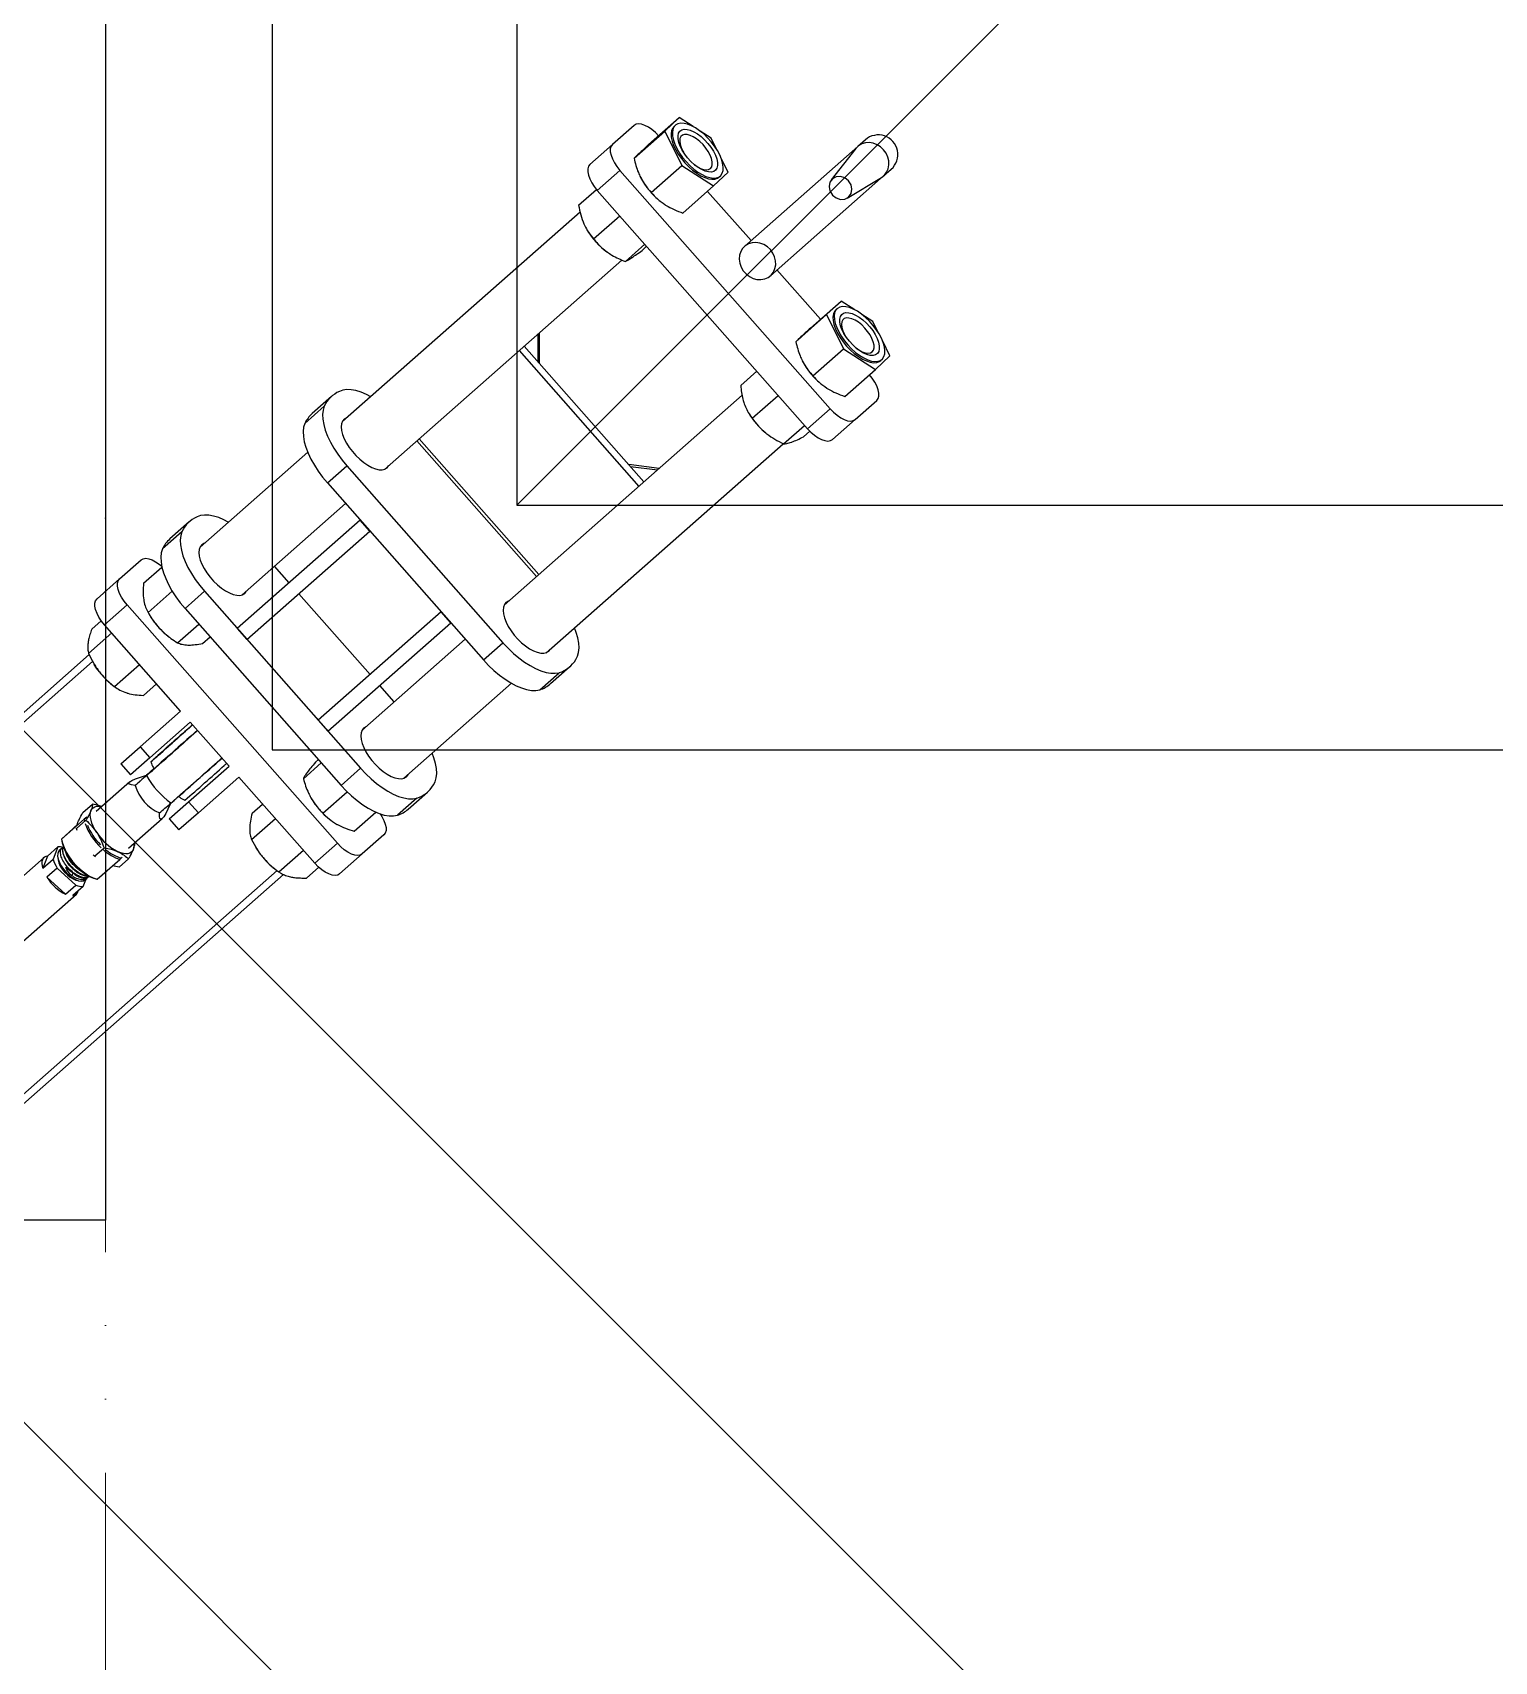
# Model space of a CAD drawing. Header units: millimetres. Extents: x 163705 to 1616509, y 81827 to 302547.
# Drawn here: x 227498 to 228096, y 152310 to 152976 of the extents above; entities that cross this region are included whole.
import ezdxf

# ---------------------------------------------------------------- set-up
doc = ezdxf.new("R2010")
doc.units = ezdxf.units.MM
doc.header["$LTSCALE"] = 10
doc.linetypes.add('ACAD_ISO02W100', pattern=[15, 12, -3])
doc.linetypes.add('ACAD_ISO05W100', pattern=[33, 24, -3, 0, -3, 0, -3])
for name, color, linetype, lineweight in [('1-双点线', 8, 'ACAD_ISO05W100', 0), ('1-建筑轮廓', 7, 'Continuous', 20), ('1-文本', 4, 'Continuous', 0), ('1-虚线', 8, 'ACAD_ISO02W100', 0)]:
    doc.layers.add(name, color=color, linetype=linetype, lineweight=lineweight)

# ---------------------------------------------------------------- blocks, each defined once
blk = doc.blocks.new('G$C5C029050')
at = {"layer": '1-双点线'}
blk.add_line((45818.59, 77039.42), (45818.59, 45039.42), dxfattribs=at)
blk = doc.blocks.new('G$C2612153E')
at = {"lineweight": 25}
for p, q in [((1763.93, 2681.33), (1630.02, 2833.17)), ((1766.71, 2682.72), (1633.21, 2834.09)), ((1683.73, 2701.21), (1594.35, 2802.56)), ((1579.35, 2789.33), (1668.73, 2687.98)), ((1676.79, 2603.26), (1543.21, 2754.72)), ((1678.42, 2605.94), (1544.52, 2757.77)), ((1675.64, 2700.04), (1668.71, 2692.4)), ((1679.39, 2695.79), (1675.64, 2700.04)), ((1679.31, 2701.77), (1683.06, 2697.52)), ((1684.33, 2699.76), (1679.31, 2701.77)), ((1688.08, 2695.51), (1684.33, 2699.76)), ((1668.71, 2692.4), (1672.46, 2688.15)), ((1679.39, 2695.79), (1672.46, 2688.15)), ((1688.08, 2695.51), (1683.06, 2697.52)), ((1687.55, 2693.86), (1686.57, 2694.98)), ((1691.27, 2694.1), (1691.26, 2694.11)), ((1691.26, 2694.11), (1695.65, 2689.28)), ((1699.44, 2684.84), (1691.27, 2694.1)), ((1671.88, 2685.19), (1668.13, 2689.44)), ((1671.88, 2685.19), (1675.32, 2683.81)), ((1676.31, 2689.8), (1677.32, 2689.3)), ((1694.82, 2687.65), (1695.53, 2687.94)), ((1695.53, 2687.94), (1698.95, 2684.06)), ((1695.53, 2687.94), (1695.78, 2687.92)), ((1695.65, 2689.28), (1696.23, 2688.63)), ((1696.23, 2688.63), (1697.12, 2687.63)), ((1696.96, 2687.67), (1698.21, 2687.33)), ((1699.44, 2684.84), (1698.63, 2684.69)), ((1700.01, 2684.19), (1699.44, 2684.84)), ((1702.14, 2685.29), (1705.56, 2681.42)), ((1674.57, 2684.39), (1675.11, 2683.78)), ((1674.83, 2679.58), (1674.81, 2679.51)), ((1674.81, 2679.51), (1674.82, 2679.49)), ((1674.82, 2679.49), (1682.98, 2670.23)), ((1675.85, 2682.94), (1675.99, 2682.78)), ((1683.99, 2680.13), (1684.34, 2680.56)), ((1684.34, 2680.56), (1684.85, 2681.07)), ((1684.34, 2680.56), (1687.75, 2676.68)), ((1699.49, 2684.13), (1700.01, 2684.19)), ((1700.01, 2684.19), (1700.4, 2683.76)), ((1714.67, 2666.14), (1702.49, 2679.94)), ((1762.9, 2680.79), (1762.73, 2680.69)), ((1767.23, 2682.98), (1775.56, 2673.54)), ((1777.18, 2681.69), (1780.58, 2677.83)), ((1789.5, 2679.55), (1797.67, 2670.29)), ((1679.75, 2670.53), (1680.36, 2673.21)), ((1743.63, 2645.39), (1778.88, 2676.47)), ((1753.64, 2672.43), (1762.68, 2662.18)), ((1754.22, 2673.19), (1753.68, 2672.48)), ((1778.88, 2676.47), (1787.05, 2667.21)), ((1679.75, 2670.53), (1683.17, 2666.66)), ((1682.98, 2670.23), (1683.56, 2669.59)), ((1683.81, 2669.32), (1683.56, 2669.59)), ((1687.49, 2666.72), (1699.67, 2652.91)), ((1689.55, 2581.23), (1787.05, 2667.21)), ((1722.06, 2669.85), (1717.56, 2665.88)), ((1724.55, 2657.95), (1717.56, 2665.88)), ((1722.06, 2669.85), (1729.05, 2661.92)), ((1797.67, 2670.29), (1805.46, 2661.45)), ((1713.2, 2663.95), (1717.29, 2659.44)), ((1717.3, 2659.45), (1717.22, 2659.38)), ((1729.05, 2661.92), (1724.55, 2657.95)), ((1724.55, 2657.95), (1739.13, 2641.42)), ((1729.05, 2661.92), (1743.63, 2645.39)), ((1750, 2660.59), (1754.76, 2655.2)), ((1783.42, 2658.4), (1782.74, 2658)), ((1783.88, 2658.67), (1792.61, 2648.76)), ((1795.92, 2660.51), (1802.53, 2653.02)), ((1816.92, 2644.86), (1809.92, 2652.8)), ((1699.56, 2650.01), (1695.06, 2646.04)), ((1702.05, 2638.11), (1695.06, 2646.04)), ((1699.56, 2650.01), (1706.55, 2642.08)), ((1771.56, 2646.61), (1779.21, 2637.93)), ((1774.23, 2650.5), (1774.09, 2650.32)), ((1821, 2641.82), (1814, 2649.76)), ((1706.55, 2642.08), (1702.05, 2638.11)), ((1702.05, 2638.11), (1716.63, 2621.58)), ((1706.55, 2642.08), (1721.13, 2625.54)), ((1785.59, 2643.55), (1713.21, 2579.72)), ((1721.13, 2625.54), (1739.13, 2641.42)), ((1735.45, 2638.94), (1735.84, 2638.51)), ((1737.89, 2640.32), (1738.02, 2640.54)), ((1792.59, 2635.61), (1785.59, 2643.55)), ((1792.59, 2635.61), (1720.21, 2571.78)), ((1771.28, 2636.39), (1773.99, 2633.32)), ((1849.48, 2593.4), (1810.64, 2637.44)), ((1681.38, 2590.49), (1716.63, 2621.58)), ((1777.4, 2622.22), (1772.9, 2618.25)), ((1772.9, 2618.25), (1817.23, 2567.98)), ((1821.73, 2571.95), (1777.4, 2622.22)), ((1791.14, 2620.24), (1828.48, 2577.9)), ((1688.04, 2614.72), (1687.73, 2614.54)), ((1691.08, 2616.35), (1699.66, 2606.61)), ((1701.82, 2616.14), (1705.61, 2611.85)), ((1677.84, 2605.2), (1686.69, 2595.17)), ((1679.22, 2607.04), (1678.85, 2606.56)), ((1796.11, 2601.01), (1802.86, 2606.96)), ((1675.35, 2593.85), (1679.74, 2588.87)), ((1707.74, 2591.86), (1707.74, 2591.85)), ((1715.94, 2595.18), (1722.41, 2587.84)), ((1758.61, 2567.93), (1791.61, 2597.04)), ((1861.26, 2594.6), (1868.26, 2586.66)), ((1872.33, 2583.62), (1865.33, 2591.55)), ((1681.38, 2590.49), (1689.55, 2581.23)), ((1701.88, 2587.21), (1710.63, 2577.28)), ((1722.66, 2590.28), (1723.76, 2589.03)), ((1739.9, 2589.15), (1735.4, 2585.18)), ((1735.4, 2585.18), (1779.73, 2534.91)), ((1784.23, 2538.88), (1739.9, 2589.15)), ((1836.92, 2585.34), (1764.54, 2521.52)), ((1836.92, 2585.34), (1843.92, 2577.41)), ((1677, 2580.34), (1685.17, 2571.08)), ((1699.23, 2584.35), (1699.12, 2584.21)), ((1720.21, 2571.78), (1713.21, 2579.72)), ((1947.7, 2482.03), (1861.98, 2579.23)), ((1694.53, 2574.34), (1702.28, 2565.55)), ((1772.98, 2528.96), (1735.64, 2571.29)), ((1843.92, 2577.41), (1771.54, 2513.58)), ((1817.23, 2567.98), (1821.73, 2571.95)), ((1692.96, 2562.24), (1685.17, 2571.08)), ((1747.36, 2558.01), (1754.11, 2563.97)), ((1842.48, 2562.03), (1928.08, 2464.96)), ((1707.99, 2548.8), (1700.99, 2556.73)), ((1703.5, 2552.31), (1710.5, 2544.37)), ((1716.14, 2554.1), (1754.98, 2510.06)), ((1798.69, 2499.81), (1854.19, 2548.75)), ((1799.47, 2498.92), (1854.97, 2547.87)), ((1779.73, 2534.91), (1784.23, 2538.88)), ((1764.54, 2521.52), (1771.54, 2513.58)), ((1872.78, 2415.8), (1786.98, 2513.09)), ((1891.02, 2506.99), (1835.52, 2458.04)), ((1892.89, 2504.87), (1837.39, 2455.92)), ((1752.32, 2498.53), (1759.32, 2490.59)), ((1885.87, 2498.68), (1898.35, 2498.68)), ((1897.78, 2499.32), (1886.61, 2499.32)), ((1754.83, 2494.1), (1761.83, 2486.17)), ((1767.48, 2495.89), (1852.97, 2398.95)), ((1940.52, 2479.28), (1940.41, 2479.21)), ((1950.51, 2482.65), (1956.96, 2475.34)), ((1975.35, 2468.82), (1967.18, 2478.08)), ((1956.57, 2475), (1859.07, 2389.01)), ((1931.91, 2471.71), (1931.9, 2471.7)), ((1936.7, 2476.5), (1946.13, 2465.8)), ((1964.73, 2465.74), (1956.57, 2475)), ((1964.73, 2465.74), (1867.23, 2379.75)), ((1983.15, 2459.98), (1975.35, 2468.82)), ((1843.68, 2461.47), (1842.28, 2450.38)), ((1842.85, 2449.73), (1844.41, 2462.11)), ((1927.46, 2463.51), (1934.5, 2455.54)), ((1969.67, 2459.95), (1980.73, 2447.41)), ((1932.04, 2456.68), (1933.68, 2454.82)), ((1955.69, 2452.93), (1966.75, 2440.39)), ((1960.46, 2456.55), (1960.42, 2456.52)), ((1975.26, 2454), (1986.32, 2441.46)), ((1951.92, 2449.02), (1951.87, 2448.96)), ((1980.73, 2447.41), (1966.75, 2440.39)), ((1986.32, 2441.46), (1980.73, 2447.41)), ((1947.3, 2439.96), (1958.37, 2427.42)), ((1966.75, 2440.39), (1958.37, 2427.42)), ((1982.69, 2435.84), (1986.32, 2441.46)), ((1983.19, 2443.07), (1982.73, 2443.6)), ((1977.93, 2428.48), (1980.82, 2432.95)), ((1936.01, 2412.13), (1956.17, 2429.91)), ((1958.37, 2427.42), (1963.95, 2421.46)), ((1961.95, 2425.28), (1962.42, 2424.75)), ((1973.21, 2426.11), (1977.93, 2428.48)), ((1963.95, 2421.46), (1969.85, 2424.42)), ((1863.37, 2411.66), (1872.72, 2401.06)), ((1865.68, 2413.23), (1865.41, 2413.07)), ((1876.74, 2416.36), (1882.58, 2409.75)), ((1974.5, 2368.49), (1933.67, 2414.79)), ((1852.9, 2398.83), (1860.47, 2390.25)), ((1903.85, 2383.76), (1924.01, 2401.55)), ((1921.67, 2404.21), (1962.5, 2357.91)), ((1894.68, 2393.81), (1905.74, 2381.27)), ((1855.8, 2390.68), (1858.09, 2388.09)), ((1867.23, 2379.75), (1859.07, 2389.01)), ((1880.7, 2386.8), (1891.76, 2374.26)), ((1885.46, 2390.4), (1885.42, 2390.38)), ((1900.25, 2387.85), (1911.31, 2375.3)), ((1862.85, 2369.6), (1854.68, 2378.86)), ((1876.92, 2382.88), (1876.87, 2382.82)), ((1905.74, 2381.27), (1891.76, 2374.26)), ((1911.31, 2375.3), (1905.74, 2381.27)), ((1973.67, 2369.27), (1960.82, 2379.37)), ((1872.31, 2373.82), (1883.37, 2361.28)), ((1891.76, 2374.26), (1883.37, 2361.28)), ((1907.68, 2369.69), (1911.31, 2375.3)), ((1908.19, 2376.92), (1907.73, 2377.45)), ((1953.42, 2372.84), (1961.83, 2358.83)), ((1862.85, 2369.6), (1870.65, 2360.76)), ((1902.92, 2362.33), (1905.81, 2366.79)), ((1977.23, 2365.39), (1974.5, 2368.49)), ((1883.37, 2361.28), (1888.95, 2355.32)), ((1886.95, 2359.13), (1887.42, 2358.6)), ((1888.95, 2355.32), (1894.85, 2358.28)), ((1898.2, 2359.96), (1902.92, 2362.33)), ((1962.5, 2357.91), (1965.23, 2354.81))]:
    blk.add_line(p, q, dxfattribs=at)
blk.add_line((1827.78, 2507.92), (3627.78, 707.92))
for points in [[(1684.33, 2699.76), (1684.17, 2700.46), (1683.86, 2701.05), (1683.4, 2701.52), (1682.81, 2701.85), (1682.08, 2702.05), (1681.25, 2702.1), (1680.32, 2702), (1679.31, 2701.77)], [(1686.57, 2694.98), (1686.21, 2695.29), (1685.38, 2695.62), (1684.33, 2695.67), (1683.1, 2695.44), (1681.76, 2694.95), (1680.36, 2694.21), (1678.97, 2693.25), (1677.65, 2692.13), (1676.47, 2690.9), (1675.48, 2689.6), (1674.73, 2688.32), (1674.25, 2687.09), (1674.07, 2685.99), (1674.19, 2685.06), (1674.57, 2684.39)], [(1683.74, 2695.59), (1683.73, 2695.59), (1682.68, 2695.5), (1681.5, 2695.15), (1680.24, 2694.56), (1678.97, 2693.75), (1677.75, 2692.78), (1676.64, 2691.68), (1675.7, 2690.52), (1674.98, 2689.35), (1674.5, 2688.23), (1674.31, 2687.27)], [(1691.26, 2694.11), (1689.73, 2693.85), (1688.07, 2693.32), (1686.32, 2692.54), (1684.55, 2691.52), (1682.8, 2690.31), (1681.11, 2688.93), (1679.54, 2687.42), (1678.13, 2685.83), (1676.93, 2684.2), (1675.95, 2682.57), (1675.24, 2680.99), (1674.81, 2679.51)], [(1691.27, 2694.1), (1689.57, 2693.71), (1687.76, 2693.04), (1685.88, 2692.1), (1683.98, 2690.92), (1682.13, 2689.53), (1680.39, 2687.98), (1678.8, 2686.32), (1677.4, 2684.58), (1676.26, 2682.83), (1675.38, 2681.12), (1674.82, 2679.49)], [(1693.98, 2679.66), (1695.25, 2680.45), (1696.52, 2681.1), (1697.76, 2681.63), (1698.96, 2682.01), (1700.09, 2682.25), (1701.13, 2682.33), (1702.06, 2682.26), (1702.88, 2682.03)], [(1702.88, 2682.03), (1703.56, 2681.66), (1704.09, 2681.14), (1704.47, 2680.5), (1704.68, 2679.72), (1704.73, 2678.84), (1704.62, 2677.87), (1704.56, 2677.6)], [(1759.66, 2678.59), (1761.22, 2679.73), (1762.73, 2680.69)], [(1778.88, 2676.47), (1780.41, 2677.7), (1781.99, 2678.74), (1783.58, 2679.55), (1785.1, 2680.12), (1786.5, 2680.4), (1787.74, 2680.4), (1788.75, 2680.12), (1789.5, 2679.55)], [(1687.1, 2664.63), (1686.42, 2665), (1685.89, 2665.52), (1685.51, 2666.16), (1685.3, 2666.94), (1685.25, 2667.82), (1685.36, 2668.79), (1685.65, 2669.85), (1686.09, 2670.96)], [(1787.05, 2667.21), (1788.57, 2668.44), (1790.16, 2669.48), (1791.74, 2670.29), (1793.27, 2670.86), (1794.67, 2671.14), (1795.9, 2671.14), (1796.92, 2670.86), (1797.67, 2670.29)], [(1735.81, 2638.49), (1734.74, 2639.67), (1733.39, 2641.18), (1731.93, 2642.82), (1730.39, 2644.55), (1728.8, 2646.34), (1727.2, 2648.14), (1725.62, 2649.92), (1724.1, 2651.64), (1722.67, 2653.26), (1721.36, 2654.75), (1720.19, 2656.08), (1719.2, 2657.22), (1718.4, 2658.14), (1717.8, 2658.83), (1717.43, 2659.27), (1717.3, 2659.44), (1717.39, 2659.36), (1717.72, 2659.01), (1718.27, 2658.41), (1719.03, 2657.57), (1719.99, 2656.51), (1720.04, 2656.46)], [(1805.46, 2661.45), (1805.93, 2660.64), (1806.09, 2659.6), (1805.93, 2658.38), (1805.47, 2657.02), (1804.72, 2655.58), (1803.71, 2654.1), (1802.87, 2653.09)], [(1737.08, 2641.47), (1736.33, 2642.31), (1735.39, 2643.36), (1734.28, 2644.59), (1733.06, 2645.96), (1731.74, 2647.44), (1730.39, 2648.96), (1729.03, 2650.49), (1727.72, 2651.97), (1726.5, 2653.36), (1725.4, 2654.6), (1724.47, 2655.67), (1723.72, 2656.53), (1723.19, 2657.14), (1722.9, 2657.49), (1722.84, 2657.57), (1723.03, 2657.38), (1723.45, 2656.92), (1724.1, 2656.2), (1724.95, 2655.26), (1725.98, 2654.11), (1727.15, 2652.8), (1728.43, 2651.37), (1729.77, 2649.87), (1731.13, 2648.34), (1732.47, 2646.83), (1733.74, 2645.39), (1734.9, 2644.07), (1735.92, 2642.9), (1736.77, 2641.94), (1737.41, 2641.2), (1737.82, 2640.72), (1738, 2640.5), (1737.93, 2640.55), (1737.62, 2640.88), (1737.08, 2641.47)], [(1725.46, 2654.65), (1725.01, 2655.15), (1724.79, 2655.38), (1724.82, 2655.32), (1725.1, 2655), (1725.61, 2654.41), (1726.32, 2653.59), (1727.22, 2652.57), (1728.26, 2651.4), (1729.39, 2650.12), (1730.56, 2648.79), (1731.73, 2647.48), (1732.85, 2646.23), (1733.85, 2645.1), (1734.71, 2644.15), (1735.38, 2643.41), (1735.83, 2642.92), (1736.04, 2642.69), (1736.01, 2642.74), (1735.74, 2643.07), (1735.23, 2643.65), (1734.51, 2644.47), (1733.62, 2645.49), (1732.58, 2646.67), (1731.45, 2647.95), (1730.27, 2649.27), (1729.1, 2650.59), (1727.99, 2651.84), (1726.98, 2652.96), (1726.13, 2653.92), (1725.46, 2654.65)], [(1809.92, 2652.8), (1808.36, 2653.27), (1806.58, 2653.46), (1804.59, 2653.37), (1802.44, 2653), (1800.16, 2652.35), (1797.77, 2651.44), (1795.32, 2650.29), (1792.83, 2648.9), (1790.36, 2647.29), (1787.93, 2645.5), (1785.59, 2643.55)], [(1816.92, 2644.86), (1815.36, 2645.33), (1813.58, 2645.52), (1811.59, 2645.43), (1809.44, 2645.06), (1807.16, 2644.42), (1804.77, 2643.51), (1802.32, 2642.35), (1799.83, 2640.96), (1797.36, 2639.36), (1794.93, 2637.57), (1792.59, 2635.61)], [(1820.86, 2625.86), (1821.79, 2627.63), (1822.72, 2629.8), (1823.37, 2631.88), (1823.73, 2633.83), (1823.79, 2635.62), (1823.56, 2637.23), (1823.03, 2638.64)], [(1812.24, 2635.63), (1812.18, 2635.81), (1811.63, 2636.7), (1810.82, 2637.35), (1809.75, 2637.74), (1808.47, 2637.87), (1807, 2637.73), (1805.38, 2637.31), (1803.67, 2636.65), (1801.9, 2635.74), (1800.13, 2634.62), (1798.4, 2633.32), (1796.76, 2631.88), (1795.25, 2630.32), (1793.92, 2628.7), (1792.8, 2627.06), (1791.92, 2625.44), (1791.31, 2623.89), (1790.99, 2622.45), (1790.95, 2621.16), (1791.21, 2620.06), (1791.76, 2619.17)], [(1791.76, 2619.17), (1792.57, 2618.52), (1792.74, 2618.43)], [(1861.26, 2594.6), (1859.69, 2595.06), (1857.91, 2595.25), (1855.93, 2595.16), (1853.78, 2594.79), (1851.49, 2594.15), (1849.1, 2593.24), (1846.65, 2592.08), (1844.17, 2590.69), (1841.69, 2589.09), (1839.27, 2587.3), (1836.92, 2585.34)], [(1677, 2580.34), (1676.54, 2581.15), (1676.38, 2582.19), (1676.53, 2583.42), (1676.99, 2584.78), (1677.74, 2586.22), (1678.75, 2587.69), (1679.98, 2589.13), (1681.38, 2590.49)], [(1868.26, 2586.66), (1866.69, 2587.12), (1864.91, 2587.31), (1862.93, 2587.22), (1860.78, 2586.85), (1858.49, 2586.21), (1856.1, 2585.3), (1853.65, 2584.14), (1851.17, 2582.75), (1848.69, 2581.15), (1846.27, 2579.36), (1843.92, 2577.41)], [(1685.17, 2571.08), (1684.7, 2571.89), (1684.55, 2572.93), (1684.7, 2574.16), (1685.16, 2575.51), (1685.91, 2576.96), (1686.92, 2578.43), (1688.15, 2579.87), (1689.55, 2581.23)], [(1713.21, 2579.72), (1710.98, 2577.64), (1708.9, 2575.45), (1707, 2573.2), (1705.31, 2570.91), (1703.86, 2568.62), (1702.66, 2566.37), (1701.73, 2564.18), (1701.1, 2562.09), (1700.76, 2560.14), (1700.72, 2558.34), (1700.99, 2556.73)], [(1863.58, 2577.42), (1863.51, 2577.6), (1862.96, 2578.49), (1862.15, 2579.14), (1861.08, 2579.54), (1859.8, 2579.66), (1858.33, 2579.52), (1856.72, 2579.11), (1855, 2578.44), (1853.24, 2577.54), (1851.46, 2576.42), (1849.73, 2575.12), (1848.09, 2573.67), (1846.58, 2572.12), (1845.25, 2570.5), (1844.13, 2568.85), (1843.26, 2567.24), (1842.65, 2565.69), (1842.32, 2564.25), (1842.29, 2562.96), (1842.54, 2561.85), (1843.09, 2560.96)], [(1872.19, 2567.65), (1873.12, 2569.43), (1874.05, 2571.6), (1874.7, 2573.67), (1875.06, 2575.62), (1875.13, 2577.42), (1874.89, 2579.03), (1874.36, 2580.43)], [(1720.21, 2571.78), (1717.98, 2569.7), (1715.9, 2567.51), (1714, 2565.26), (1712.31, 2562.97), (1710.86, 2560.68), (1709.66, 2558.43), (1708.73, 2556.24), (1708.1, 2554.15), (1707.76, 2552.2), (1707.72, 2550.4), (1707.99, 2548.8)], [(1736.63, 2570.55), (1735.82, 2571.2), (1734.75, 2571.6), (1733.47, 2571.73), (1732, 2571.58), (1730.38, 2571.17), (1728.67, 2570.5), (1726.9, 2569.6), (1725.13, 2568.48), (1723.4, 2567.18), (1721.76, 2565.73), (1720.25, 2564.18), (1718.92, 2562.56), (1717.8, 2560.92), (1716.92, 2559.3), (1716.31, 2557.75), (1715.99, 2556.31), (1715.95, 2555.02), (1716.21, 2553.91), (1716.76, 2553.02), (1717.57, 2552.37), (1717.74, 2552.28)], [(1737.24, 2569.48), (1737.18, 2569.66), (1736.63, 2570.55)], [(1701.59, 2563.76), (1700.47, 2563.06), (1698.89, 2562.24), (1697.36, 2561.68), (1695.96, 2561.39), (1694.73, 2561.39), (1693.72, 2561.68), (1692.96, 2562.24)], [(1843.09, 2560.96), (1843.9, 2560.31), (1844.08, 2560.22)], [(1713.4, 2541.96), (1714.73, 2541.26), (1716.3, 2540.82), (1718.09, 2540.66), (1720.07, 2540.77), (1722.21, 2541.16), (1724.48, 2541.81), (1726.36, 2542.52)], [(1764.54, 2521.52), (1762.31, 2519.43), (1760.23, 2517.25), (1758.33, 2514.99), (1756.64, 2512.7), (1755.19, 2510.41), (1753.99, 2508.16), (1753.07, 2505.97), (1752.43, 2503.88), (1752.09, 2501.93), (1752.06, 2500.13), (1752.32, 2498.53)], [(1771.54, 2513.58), (1769.31, 2511.49), (1767.23, 2509.31), (1765.33, 2507.05), (1763.64, 2504.77), (1762.19, 2502.48), (1760.99, 2500.22), (1760.07, 2498.03), (1759.43, 2495.95), (1759.09, 2493.99), (1759.06, 2492.2), (1759.32, 2490.59)], [(1787.96, 2512.35), (1787.15, 2513), (1786.08, 2513.39), (1784.8, 2513.52), (1783.33, 2513.38), (1781.72, 2512.96), (1780, 2512.3), (1778.24, 2511.39), (1776.46, 2510.27), (1774.73, 2508.97), (1773.09, 2507.53), (1771.58, 2505.97), (1770.25, 2504.35), (1769.13, 2502.71), (1768.26, 2501.09), (1767.65, 2499.54), (1767.32, 2498.1), (1767.29, 2496.81), (1767.54, 2495.71), (1768.09, 2494.82), (1768.9, 2494.17), (1769.08, 2494.08)], [(1788.58, 2511.27), (1788.51, 2511.46), (1787.96, 2512.35)], [(1764.74, 2483.76), (1766.07, 2483.05), (1767.64, 2482.62), (1769.42, 2482.45), (1771.4, 2482.57), (1773.54, 2482.95), (1775.81, 2483.61), (1777.69, 2484.31)], [(1967.18, 2478.08), (1966.43, 2478.64), (1965.42, 2478.93), (1964.19, 2478.93), (1962.78, 2478.64), (1961.26, 2478.08), (1959.67, 2477.26), (1958.09, 2476.22), (1956.57, 2475)], [(1975.35, 2468.82), (1974.6, 2469.38), (1973.59, 2469.67), (1972.35, 2469.67), (1970.95, 2469.38), (1969.43, 2468.82), (1967.84, 2468), (1966.26, 2466.96), (1964.73, 2465.74)], [(1978.76, 2449.83), (1980.17, 2451.19), (1981.4, 2452.63), (1982.41, 2454.1), (1983.15, 2455.54), (1983.61, 2456.9), (1983.77, 2458.12), (1983.61, 2459.16), (1983.15, 2459.98)], [(1982.73, 2443.6), (1982.05, 2444.17), (1981.01, 2444.63), (1979.75, 2444.82), (1978.3, 2444.74), (1976.69, 2444.39), (1974.97, 2443.79), (1973.18, 2442.94), (1971.37, 2441.88), (1969.59, 2440.62), (1967.87, 2439.2), (1966.27, 2437.66), (1964.83, 2436.03), (1963.59, 2434.36), (1962.57, 2432.7), (1961.8, 2431.08), (1961.31, 2429.55), (1961.1, 2428.14), (1961.18, 2426.9), (1961.55, 2425.85), (1961.95, 2425.28)], [(1983.98, 2439.52), (1984.04, 2440.85), (1983.82, 2442), (1983.3, 2442.94), (1982.52, 2443.65), (1981.48, 2444.1), (1980.22, 2444.29), (1978.76, 2444.21), (1977.16, 2443.86), (1975.44, 2443.26), (1973.65, 2442.42), (1971.84, 2441.35), (1970.05, 2440.09), (1968.34, 2438.67), (1966.74, 2437.13), (1965.3, 2435.5), (1964.05, 2433.84), (1963.03, 2432.17), (1962.27, 2430.55), (1961.77, 2429.02), (1961.56, 2427.61), (1961.65, 2426.37), (1962.02, 2425.32), (1962.67, 2424.49), (1963.59, 2423.91), (1964.74, 2423.59), (1966.1, 2423.53), (1967.64, 2423.74), (1969.31, 2424.22), (1971.07, 2424.95), (1972.87, 2425.91), (1974.68, 2427.07), (1976.43, 2428.42), (1978.09, 2429.9), (1979.62, 2431.49), (1980.96, 2433.14), (1982.1, 2434.82), (1983, 2436.46), (1983.63, 2438.05), (1983.98, 2439.52)], [(1981.52, 2438.28), (1981.19, 2436.96), (1980.57, 2435.53), (1979.69, 2434.04), (1978.57, 2432.55), (1977.25, 2431.11), (1975.79, 2429.76), (1974.22, 2428.55), (1972.61, 2427.52), (1971, 2426.72), (1969.45, 2426.15), (1968.02, 2425.86), (1966.75, 2425.83), (1965.69, 2426.08), (1964.87, 2426.6), (1964.32, 2427.36), (1964.06, 2428.35), (1964.09, 2429.53), (1964.43, 2430.86), (1965.05, 2432.29), (1965.93, 2433.77), (1967.05, 2435.26), (1968.36, 2436.71), (1969.82, 2438.06), (1971.39, 2439.27), (1973.01, 2440.29), (1974.61, 2441.1), (1976.16, 2441.66), (1977.59, 2441.96), (1978.86, 2441.98), (1979.93, 2441.73), (1980.75, 2441.22), (1981.3, 2440.45), (1981.56, 2439.46), (1981.52, 2438.28)], [(1967.07, 2435.32), (1966.29, 2434.2), (1965.56, 2432.86), (1965.1, 2431.6), (1964.93, 2430.46), (1965.06, 2429.49), (1965.48, 2428.74), (1966.17, 2428.22), (1967.11, 2427.96), (1968.26, 2427.98), (1969.56, 2428.27), (1970.98, 2428.82), (1972.44, 2429.61), (1973.89, 2430.6), (1975.27, 2431.76), (1976.53, 2433.04), (1977.6, 2434.38), (1978.46, 2435.73), (1979.05, 2437.03), (1979.37, 2438.24)], [(1979.37, 2438.24), (1979.39, 2439.3), (1979.11, 2440.17), (1978.55, 2440.81), (1977.73, 2441.2), (1976.68, 2441.31), (1975.45, 2441.16), (1974.08, 2440.74), (1972.64, 2440.06), (1972.13, 2439.77)], [(1932.33, 2404.21), (1933.51, 2405.47), (1934.42, 2406.92), (1935.01, 2408.49), (1935.26, 2410.11), (1935.15, 2411.7), (1934.7, 2413.18), (1933.91, 2414.5), (1932.83, 2415.58), (1931.51, 2416.37), (1930.01, 2416.85), (1928.4, 2416.98), (1926.76, 2416.76), (1925.16, 2416.2), (1923.67, 2415.33), (1922.38, 2414.19), (1921.33, 2412.83), (1920.57, 2411.31), (1920.15, 2409.7), (1920.08, 2408.09), (1920.36, 2406.54), (1920.99, 2405.13), (1921.93, 2403.93), (1923.13, 2402.99), (1924.55, 2402.35), (1926.11, 2402.04), (1927.75, 2402.09), (1929.38, 2402.48), (1930.93, 2403.2), (1932.33, 2404.21)], [(1859.07, 2389.01), (1857.66, 2387.66), (1856.43, 2386.21), (1855.43, 2384.74), (1854.68, 2383.3), (1854.22, 2381.94), (1854.06, 2380.72), (1854.22, 2379.68), (1854.68, 2378.86)], [(1867.23, 2379.75), (1865.83, 2378.4), (1864.6, 2376.95), (1863.59, 2375.48), (1862.84, 2374.04), (1862.38, 2372.68), (1862.23, 2371.46), (1862.39, 2370.42), (1862.85, 2369.6)], [(1907.73, 2377.45), (1907.05, 2378.03), (1906.02, 2378.48), (1904.76, 2378.67), (1903.31, 2378.6), (1901.7, 2378.25), (1899.98, 2377.65), (1898.19, 2376.8), (1896.38, 2375.74), (1894.59, 2374.48), (1892.88, 2373.06), (1891.28, 2371.52), (1889.84, 2369.9), (1888.59, 2368.23), (1887.57, 2366.56), (1886.8, 2364.94), (1886.31, 2363.41), (1886.1, 2362), (1886.18, 2360.76), (1886.55, 2359.71), (1886.95, 2359.13)], [(1908.98, 2373.37), (1909.04, 2374.7), (1908.82, 2375.85), (1908.31, 2376.79), (1907.52, 2377.5), (1906.49, 2377.95), (1905.22, 2378.15), (1903.77, 2378.07), (1902.16, 2377.72), (1900.44, 2377.12), (1898.66, 2376.28), (1896.85, 2375.21), (1895.06, 2373.95), (1893.35, 2372.53), (1891.75, 2370.99), (1890.31, 2369.37), (1889.06, 2367.7), (1888.04, 2366.03), (1887.27, 2364.41), (1886.77, 2362.88), (1886.56, 2361.47), (1886.65, 2360.23), (1887.02, 2359.18), (1887.67, 2358.35), (1888.58, 2357.77), (1889.73, 2357.44), (1891.09, 2357.39), (1892.63, 2357.6), (1894.3, 2358.07), (1896.06, 2358.8), (1897.86, 2359.76), (1899.67, 2360.92), (1901.42, 2362.27), (1903.08, 2363.75), (1904.61, 2365.34), (1905.96, 2366.99), (1907.1, 2368.66), (1907.99, 2370.31), (1908.63, 2371.89), (1908.98, 2373.37)], [(1954.67, 2378.88), (1953.46, 2377.36), (1952.87, 2375.57), (1953, 2373.78), (1953.84, 2372.27), (1955.24, 2371.25), (1957, 2370.9), (1958.85, 2371.25), (1960.5, 2372.27), (1961.72, 2373.78), (1962.3, 2375.57), (1962.17, 2377.36), (1961.34, 2378.88), (1959.93, 2379.9), (1958.17, 2380.25), (1956.33, 2379.9), (1954.67, 2378.88)], [(1906.52, 2372.14), (1906.19, 2370.81), (1905.57, 2369.38), (1904.68, 2367.89), (1903.56, 2366.4), (1902.25, 2364.96), (1900.78, 2363.61), (1899.22, 2362.4), (1897.6, 2361.38), (1895.99, 2360.57), (1894.45, 2360.01), (1893.02, 2359.71), (1891.75, 2359.69), (1890.68, 2359.94), (1889.87, 2360.46), (1889.32, 2361.22), (1889.06, 2362.21), (1889.09, 2363.39), (1889.43, 2364.72), (1890.05, 2366.15), (1890.93, 2367.64), (1892.05, 2369.13), (1893.36, 2370.57), (1894.83, 2371.92), (1896.4, 2373.13), (1898.01, 2374.15), (1899.62, 2374.96), (1901.17, 2375.52), (1902.6, 2375.82), (1903.87, 2375.84), (1904.93, 2375.59), (1905.75, 2375.07), (1906.3, 2374.3), (1906.56, 2373.31), (1906.52, 2372.14)], [(1892.07, 2369.17), (1891.29, 2368.06), (1890.56, 2366.72), (1890.1, 2365.46), (1889.93, 2364.32), (1890.06, 2363.35), (1890.48, 2362.59), (1891.17, 2362.08), (1892.11, 2361.82), (1893.25, 2361.84), (1894.56, 2362.13), (1895.97, 2362.68), (1897.44, 2363.46), (1898.89, 2364.46), (1900.27, 2365.61), (1901.52, 2366.89), (1902.6, 2368.23), (1903.45, 2369.58), (1904.05, 2370.89), (1904.37, 2372.09)], [(1904.37, 2372.09), (1904.39, 2373.15), (1904.11, 2374.02), (1903.56, 2374.66), (1902.74, 2375.05), (1901.69, 2375.17), (1900.46, 2375.02), (1899.09, 2374.59), (1897.64, 2373.92), (1897.13, 2373.63)], [(1973.17, 2357.91), (1974.35, 2359.17), (1975.25, 2360.62), (1975.84, 2362.19), (1976.09, 2363.81), (1975.99, 2365.4), (1975.53, 2366.88), (1974.74, 2368.2), (1973.67, 2369.27)], [(1870.65, 2360.76), (1871.4, 2360.2), (1872.41, 2359.92), (1873.64, 2359.92), (1875.05, 2360.2), (1876.57, 2360.76), (1878.16, 2361.58), (1879.74, 2362.62), (1881.26, 2363.84)], [(1961.83, 2358.83), (1962.76, 2357.63), (1963.97, 2356.69), (1965.38, 2356.05), (1966.95, 2355.74), (1968.58, 2355.79), (1970.21, 2356.18), (1971.77, 2356.89), (1973.17, 2357.91)]]:
    blk.add_lwpolyline(points, dxfattribs=at)
for points in [[(1727.78, 607.92), (3727.78, 607.92), (3727.78, 2607.92), (1727.78, 2607.92)], [(1827.78, 707.92), (3627.78, 707.92), (3627.78, 2507.92), (1827.78, 2507.92)]]:
    blk.add_lwpolyline(points, close=True)
for centre, radius, start, end in [((1685.38, 2684.26), 18.54, 121.666, 153.95743), ((1687.39, 2683.56), 14.61, 107.25841, 123.20175), ((1682.88, 2695.1), 5.22, 342.16355, 4.4758), ((1670.59, 2689.63), 2.47, 184.37883, 258.44042), ((1677.95, 2685.53), 6.08, 154.48797, 183.22934), ((1706.07, 2660.78), 22.43, 122.62856, 152.99487), ((1705.84, 2661.17), 24.65, 109.35518, 137.45357), ((1705.74, 2661.45), 23.69, 111.6184, 135.19035), ((1778.46, 2654.27), 30.74, 127.70979, 142.0319), ((1699.9, 2664.92), 17.73, 137.46791, 162.57521), ((1698.46, 2665.77), 15.38, 139.65546, 165.60576), ((1688.86, 2669.6), 5.27, 250.51333, 277.60754), ((1718.36, 2646.84), 17.87, 106.77313, 156.41578), ((1734.07, 2629.03), 34.6, 119.07617, 144.11274), ((2609.58, 3428.77), 1178.25, 220.76777, 222.12771), ((1798.4, 2631.68), 30.62, 120.76675, 134.50975), ((2455.78, 3291.92), 972.24, 220.82265, 222.19247), ((1797.25, 2632.66), 29.12, 134.24175, 142.22901), ((1804.52, 2641.31), 12.7, 41.71727, 64.81407), ((2632.69, 3449.14), 1224.15, 220.79357, 222.10023), ((1811.71, 2633.65), 12.36, 23.7959, 65.07937), ((2406.68, 3248.37), 924.7, 220.84191, 222.17457), ((1741.08, 2644.88), 26.25, 221.36575, 224.26626), ((1703.08, 2588.48), 30.23, 129.93477, 142.11663), ((1702.91, 2588.94), 29.77, 120.65853, 130.23953), ((1723.33, 2565.6), 30.54, 119.85737, 142.09945), ((1855.85, 2583.1), 12.7, 41.71727, 64.81407), ((1863.05, 2575.44), 12.36, 23.7959, 65.07937), ((1713.02, 2560.63), 12.64, 197.95326, 221.15389), ((1719.77, 2552.56), 12.36, 197.73987, 239.02334), ((1764.35, 2502.42), 12.64, 197.95326, 221.15389), ((1771.1, 2494.36), 12.36, 197.73987, 239.02334), ((1955.9, 2453.09), 30.37, 120.67451, 144.11862), ((1975.7, 2430.59), 30.09, 117.30845, 142.22672), ((1881.11, 2386.69), 30.69, 120.75413, 140.70117), ((1900.7, 2364.45), 30.09, 117.28659, 142.22826), ((1971.23, 2360.1), 8, 221.40962, 41.40962)]:
    blk.add_arc(centre, radius, start, end, dxfattribs=at)
at = {"lineweight": 25, "extrusion": (0, 0, -1)}
for centre, major_axis, ratio, start_param, end_param in [((1683.64, 2686.2), (8.63, 0.28), 0.807957, 3.723723, 4.254336), ((1678.99, 2691.47), (-4.95, -6.48), 0.002387, 1.170993, 1.701604), ((1717.27, 2648.07), (3.24, -18.42), 0.137711, 2.633617, 4.079086), ((1717.27, 2648.07), (17.85, -5.46), 0.132278, 2.22647, 3.645543)]:
    blk.add_ellipse(centre, major_axis=major_axis, ratio=ratio, start_param=start_param, end_param=end_param, dxfattribs=at)
at = {"lineweight": 25}
for points, knots in [([(1676.01, 2682.8), (1675.78, 2683.16), (1675.31, 2683.9), (1675.5, 2685.66), (1676.37, 2687.69), (1677.87, 2689.79), (1679.81, 2691.72), (1681.96, 2693.27), (1684.1, 2694.27), (1685.94, 2694.6), (1687.29, 2694.31), (1687.64, 2693.64), (1687.8, 2693.33)], [0, 0, 0, 0, 1.882605, 3.89037, 5.897999, 7.905719, 9.913357, 11.92098, 13.928715, 15.93634, 17.944105, 19.643059, 19.643059, 19.643059, 19.643059]), ([(1687.95, 2693.25), (1687.76, 2693.37), (1687.32, 2693.67), (1686.21, 2693.69), (1684.78, 2693.37), (1683.18, 2692.66), (1681.55, 2691.63), (1679.97, 2690.32), (1678.76, 2689.05), (1677.73, 2687.73), (1676.89, 2686.37), (1676.31, 2684.86), (1676.09, 2683.77), (1676.22, 2683.3), (1676.25, 2683.18)], [0, 0, 0, 0, 1.158555, 2.794982, 4.447438, 6.064362, 7.697677, 9.350785, 10.970516, 11.876467, 13.526201, 15.169184, 16.780534, 17.319218, 17.319218, 17.319218, 17.319218]), ([(1676.4, 2683.3), (1676.37, 2683.52), (1676.26, 2684.25), (1676.86, 2685.91), (1678.1, 2688), (1679.9, 2690.02), (1682, 2691.74), (1684.18, 2692.98), (1686.13, 2693.54), (1687.41, 2693.59), (1687.79, 2693.26), (1687.85, 2693.2)], [0, 0, 0, 0, 0.987848, 3.175732, 5.36358, 7.551557, 9.739402, 11.927399, 14.115251, 16.30319, 16.801159, 16.801159, 16.801159, 16.801159]), ([(1686.47, 2692.51), (1686.19, 2692.45), (1685.45, 2692.31), (1684.05, 2691.66), (1682.42, 2690.64), (1680.84, 2689.33), (1679.63, 2688.06), (1678.62, 2686.74), (1678.01, 2685.86), (1677.8, 2685.31), (1677.79, 2685.28)], [0, 0, 0, 0, 1.120154, 2.968272, 4.835125, 6.724601, 8.575929, 9.611416, 11.497036, 11.631451, 11.631451, 11.631451, 11.631451]), ([(1678.5, 2688.69), (1678.59, 2688.81), (1678.99, 2689.38), (1679.96, 2690.34), (1681.17, 2691.4), (1681.98, 2691.89), (1682.32, 2692.09)], [0, 0, 0, 0, 0.466664, 2.171684, 3.911861, 5.150817, 5.150817, 5.150817, 5.150817]), ([(1682.66, 2692.32), (1682.6, 2692.28), (1682.47, 2692.21), (1682.37, 2692.15), (1682.32, 2692.12)], [0, 0, 0, 0, 0.1938831, 0.3886571, 0.3886571, 0.3886571, 0.3886571]), ([(1683.53, 2691.32), (1683.47, 2691.29), (1683.35, 2691.22), (1683.25, 2691.16), (1683.2, 2691.13)], [0, 0, 0, 0, 0.1939357, 0.388657, 0.388657, 0.388657, 0.388657]), ([(1675.51, 2683.56), (1675.27, 2683.73), (1674.65, 2684.16), (1674.45, 2685.53), (1674.87, 2687.4), (1675.68, 2688.91), (1676.24, 2689.69), (1676.31, 2689.8)], [0, 0, 0, 0, 1.18323, 3.027754, 4.872372, 6.716897, 6.988927, 6.988927, 6.988927, 6.988927]), ([(1677.05, 2688.96), (1676.7, 2688.42), (1676, 2687.36), (1675.42, 2685.84), (1675.24, 2684.49), (1675.39, 2683.5), (1675.77, 2683.12), (1675.9, 2682.98)], [0, 0, 0, 0, 1.445255, 2.884596, 4.296225, 5.740106, 6.551939, 6.551939, 6.551939, 6.551939]), ([(1678.48, 2688.69), (1678.43, 2688.63), (1678.34, 2688.51), (1678.27, 2688.42), (1678.23, 2688.37)], [0, 0, 0, 0, 0.2032956, 0.4060216, 0.4060216, 0.4060216, 0.4060216]), ([(1679.35, 2687.7), (1679.31, 2687.64), (1679.22, 2687.52), (1679.14, 2687.43), (1679.11, 2687.38)], [0, 0, 0, 0, 0.2032636, 0.4060216, 0.4060216, 0.4060216, 0.4060216]), ([(1679.36, 2687.69), (1679.66, 2688.06), (1680.32, 2688.88), (1681.57, 2690), (1682.58, 2690.79), (1683.11, 2691.07), (1683.18, 2691.1)], [0, 0, 0, 0, 1.424988, 3.15946, 4.898344, 5.160346, 5.160346, 5.160346, 5.160346]), ([(1698.21, 2687.33), (1698.52, 2687.19), (1699.67, 2686.71), (1701.1, 2685.89), (1702.14, 2685.29)], [0, 0, 0, 0, 1.189248, 4.427028, 4.427028, 4.427028, 4.427028]), ([(1693.98, 2679.66), (1693.84, 2679.58), (1692.83, 2678.92), (1690.8, 2677.83), (1688.78, 2677.07), (1687.75, 2676.68)], [0, 0, 0, 0, 0.484837, 3.671201, 6.9165, 6.9165, 6.9165, 6.9165]), ([(1698.95, 2684.06), (1698.21, 2683.27), (1696.73, 2681.66), (1694.9, 2680.33), (1693.98, 2679.66)], [0, 0, 0, 0, 3.297811, 6.656086, 6.656086, 6.656086, 6.656086]), ([(1702.88, 2682.03), (1701.98, 2682.45), (1700.76, 2683), (1699.32, 2683.85), (1698.95, 2684.06)], [0, 0, 0, 0, 3.286243, 4.426223, 4.426223, 4.426223, 4.426223]), ([(1705.56, 2681.42), (1705.01, 2681.46), (1704.25, 2681.52), (1703.17, 2681.92), (1702.88, 2682.03)], [0, 0, 0, 0, 2.01995, 2.761885, 2.761885, 2.761885, 2.761885]), ([(1704.58, 2677.58), (1704.7, 2677.92), (1705.13, 2679.1), (1705.38, 2680.45), (1705.56, 2681.42)], [0, 0, 0, 0, 1.125982, 3.972881, 3.972881, 3.972881, 3.972881]), ([(1759.66, 2678.59), (1759.5, 2678.47), (1758.28, 2677.51), (1756.15, 2675.53), (1754.48, 2673.47), (1753.64, 2672.43)], [0, 0, 0, 0, 0.605054, 4.581181, 8.63085, 8.63085, 8.63085, 8.63085]), ([(1767.23, 2682.98), (1765.91, 2682.37), (1763.24, 2681.14), (1760.86, 2679.45), (1759.66, 2678.59)], [0, 0, 0, 0, 4.347425, 8.774559, 8.774559, 8.774559, 8.774559]), ([(1771.42, 2683.22), (1770.83, 2683.27), (1769.62, 2683.38), (1768.28, 2683.24), (1767.53, 2683.06), (1767.23, 2682.98)], [0, 0, 0, 0, 1.559344, 3.139908, 4.227369, 4.227369, 4.227369, 4.227369]), ([(1777.18, 2681.69), (1776.43, 2681.95), (1774.91, 2682.46), (1772.99, 2682.97), (1771.89, 2683.15), (1771.42, 2683.22)], [0, 0, 0, 0, 2.172971, 4.364367, 5.965566, 5.965566, 5.965566, 5.965566]), ([(1687.75, 2676.68), (1687.56, 2675.67), (1687.16, 2673.63), (1686.45, 2671.86), (1686.09, 2670.96)], [0, 0, 0, 0, 2.959473, 5.973208, 5.973208, 5.973208, 5.973208]), ([(1753.64, 2672.43), (1753.13, 2671.72), (1752.09, 2670.28), (1751.39, 2668.36), (1751.04, 2667.4)], [0, 0, 0, 0, 2.821376, 5.694482, 5.694482, 5.694482, 5.694482]), ([(1686.09, 2670.96), (1686.03, 2670.84), (1685.62, 2669.95), (1684.7, 2668.41), (1683.68, 2667.24), (1683.17, 2666.66)], [0, 0, 0, 0, 0.36603, 2.771595, 5.221653, 5.221653, 5.221653, 5.221653]), ([(1683.17, 2666.66), (1683.54, 2666.44), (1684.99, 2665.59), (1686.2, 2665.04), (1687.1, 2664.63)], [0, 0, 0, 0, 1.13998, 4.426223, 4.426223, 4.426223, 4.426223]), ([(1687.1, 2664.63), (1687.39, 2664.52), (1688.48, 2664.11), (1689.23, 2664.05), (1689.78, 2664.01)], [0, 0, 0, 0, 0.741935, 2.761885, 2.761885, 2.761885, 2.761885]), ([(1751.04, 2667.4), (1751, 2667.26), (1750.68, 2666.19), (1750.23, 2663.99), (1750.08, 2661.73), (1750, 2660.59)], [0, 0, 0, 0, 0.483875, 3.663672, 6.902281, 6.902281, 6.902281, 6.902281]), ([(1717.25, 2659.27), (1716.51, 2660.13), (1715.01, 2661.85), (1713.81, 2663.25), (1713.2, 2663.95)], [0, 0, 0, 0, 3.08892, 6.187569, 6.187569, 6.187569, 6.187569]), ([(1735.72, 2638.41), (1735.32, 2638.86), (1734.38, 2639.91), (1732.65, 2641.84), (1730.67, 2644.06), (1728.59, 2646.4), (1726.52, 2648.74), (1724.48, 2651.04), (1722.56, 2653.22), (1720.78, 2655.24), (1719.31, 2656.91), (1718.12, 2658.27), (1717.54, 2658.93), (1717.25, 2659.27)], [0, 0, 0, 0, 1.956213, 4.597311, 7.315001, 9.956098, 12.673788, 15.314886, 18.032575, 20.673673, 23.391363, 25.6037, 27.860369, 27.860369, 27.860369, 27.860369]), ([(1783.88, 2658.67), (1783.24, 2658.29), (1781.7, 2657.38), (1779.33, 2655.72), (1777.74, 2654.26), (1776.93, 2653.52)], [0, 0, 0, 0, 2.22821, 5.425626, 8.661877, 8.661877, 8.661877, 8.661877]), ([(1789.12, 2660.47), (1788.97, 2660.45), (1787.9, 2660.28), (1786.03, 2659.77), (1784.6, 2659.04), (1783.88, 2658.67)], [0, 0, 0, 0, 0.390613, 2.957533, 5.57193, 5.57193, 5.57193, 5.57193]), ([(1795.92, 2660.51), (1794.72, 2660.61), (1792.31, 2660.81), (1790.19, 2660.59), (1789.12, 2660.47)], [0, 0, 0, 0, 3.377568, 6.817063, 6.817063, 6.817063, 6.817063]), ([(1701.99, 2653.99), (1702.59, 2653.29), (1703.79, 2651.89), (1705.28, 2650.17), (1706.03, 2649.31)], [0, 0, 0, 0, 3.083683, 6.187569, 6.187569, 6.187569, 6.187569]), ([(1722.9, 2657.58), (1722.67, 2657.5), (1721.71, 2657.17), (1720.79, 2656.7), (1720.09, 2656.34)], [0, 0, 0, 0, 0.712801, 3.073792, 3.073792, 3.073792, 3.073792]), ([(1776.93, 2653.52), (1776.39, 2652.96), (1775.1, 2651.64), (1773.29, 2649.32), (1772.14, 2647.52), (1771.56, 2646.61)], [0, 0, 0, 0, 2.357347, 5.553973, 8.78275, 8.78275, 8.78275, 8.78275]), ([(1706.03, 2649.31), (1706.38, 2648.91), (1707.07, 2648.11), (1708.48, 2646.51), (1710.11, 2644.65), (1711.93, 2642.59), (1713.91, 2640.35), (1715.95, 2638.04), (1718.05, 2635.69), (1720.09, 2633.39), (1722.05, 2631.19), (1723.53, 2629.54), (1724.27, 2628.71), (1724.47, 2628.49)], [0, 0, 0, 0, 2.641115, 5.358823, 7.999939, 10.717647, 13.358762, 16.07647, 18.717586, 21.435294, 24.076409, 26.794117, 27.81198, 27.81198, 27.81198, 27.81198]), ([(1708.69, 2646.22), (1708.57, 2646.06), (1707.97, 2645.23), (1707.5, 2644.32), (1707.12, 2643.58)], [0, 0, 0, 0, 0.595148, 3.077652, 3.077652, 3.077652, 3.077652]), ([(1771.56, 2646.61), (1771.31, 2646.03), (1770.83, 2644.85), (1770.7, 2643.21), (1770.63, 2642.39)], [0, 0, 0, 0, 2.153763, 4.347014, 4.347014, 4.347014, 4.347014]), ([(1770.63, 2642.39), (1770.63, 2642.26), (1770.61, 2641.34), (1770.74, 2639.42), (1771.1, 2637.41), (1771.28, 2636.39)], [0, 0, 0, 0, 0.42332, 3.205174, 6.03848, 6.03848, 6.03848, 6.03848]), ([(1683.68, 2611.66), (1683.52, 2611.52), (1682.34, 2610.52), (1680.27, 2608.44), (1678.66, 2606.28), (1677.84, 2605.2)], [0, 0, 0, 0, 0.611859, 4.632703, 8.727915, 8.727915, 8.727915, 8.727915]), ([(1691.08, 2616.35), (1689.79, 2615.69), (1687.18, 2614.36), (1684.85, 2612.56), (1683.68, 2611.66)], [0, 0, 0, 0, 4.349621, 8.77899, 8.77899, 8.77899, 8.77899]), ([(1695.67, 2617.13), (1695.54, 2617.13), (1694.59, 2617.14), (1692.94, 2616.98), (1691.7, 2616.56), (1691.08, 2616.35)], [0, 0, 0, 0, 0.328626, 2.488202, 4.687721, 4.687721, 4.687721, 4.687721]), ([(1701.82, 2616.14), (1700.73, 2616.41), (1698.53, 2616.94), (1696.63, 2617.07), (1695.67, 2617.13)], [0, 0, 0, 0, 3.094045, 6.244819, 6.244819, 6.244819, 6.244819]), ([(1677.84, 2605.2), (1677.62, 2604.85), (1677.09, 2604.01), (1676.36, 2602.47), (1676, 2601.1), (1675.82, 2600.41)], [0, 0, 0, 0, 1.345523, 3.276309, 5.230547, 5.230547, 5.230547, 5.230547]), ([(1675.82, 2600.41), (1675.72, 2599.88), (1675.48, 2598.63), (1675.32, 2596.44), (1675.34, 2594.71), (1675.35, 2593.85)], [0, 0, 0, 0, 1.769633, 4.169302, 6.593107, 6.593107, 6.593107, 6.593107]), ([(1708.13, 2592.08), (1707.27, 2591.55), (1705.55, 2590.5), (1703.52, 2588.81), (1702.35, 2587.67), (1701.88, 2587.21)], [0, 0, 0, 0, 2.93194, 5.90378, 7.948466, 7.948466, 7.948466, 7.948466]), ([(1715.94, 2595.18), (1714.94, 2594.88), (1712.94, 2594.29), (1710.32, 2593.25), (1708.78, 2592.43), (1708.13, 2592.08)], [0, 0, 0, 0, 3.069251, 6.164526, 8.426167, 8.426167, 8.426167, 8.426167]), ([(1718.52, 2593.61), (1718.44, 2593.67), (1717.84, 2594.1), (1716.88, 2594.74), (1716.25, 2595.03), (1715.94, 2595.18)], [0, 0, 0, 0, 0.211847, 1.604002, 3.021906, 3.021906, 3.021906, 3.021906]), ([(1722.66, 2590.28), (1721.9, 2590.92), (1720.35, 2592.23), (1719.13, 2593.15), (1718.52, 2593.61)], [0, 0, 0, 0, 2.635612, 5.319548, 5.319548, 5.319548, 5.319548]), ([(1701.88, 2587.21), (1701.06, 2586.41), (1699.42, 2584.8), (1698.09, 2582.71), (1697.42, 2581.66)], [0, 0, 0, 0, 3.536756, 7.138358, 7.138358, 7.138358, 7.138358]), ([(1697.42, 2581.66), (1697.34, 2581.51), (1696.68, 2580.34), (1695.61, 2577.97), (1694.9, 2575.56), (1694.53, 2574.34)], [0, 0, 0, 0, 0.553127, 4.188012, 7.890127, 7.890127, 7.890127, 7.890127]), ([(1942.82, 2480.46), (1942.66, 2480.39), (1941.43, 2479.83), (1939.26, 2478.59), (1937.56, 2477.2), (1936.7, 2476.5)], [0, 0, 0, 0, 0.513067, 3.884699, 7.318692, 7.318692, 7.318692, 7.318692]), ([(1950.51, 2482.65), (1949.17, 2482.4), (1946.46, 2481.89), (1944.04, 2480.94), (1942.82, 2480.46)], [0, 0, 0, 0, 3.968412, 8.009583, 8.009583, 8.009583, 8.009583]), ([(1936.7, 2476.5), (1936.2, 2476.08), (1934.97, 2475.07), (1933.12, 2473.26), (1931.91, 2471.68), (1931.3, 2470.89)], [0, 0, 0, 0, 2.008616, 4.890922, 7.808236, 7.808236, 7.808236, 7.808236]), ([(1931.3, 2470.89), (1930.89, 2470.29), (1929.93, 2468.86), (1928.64, 2466.39), (1927.86, 2464.48), (1927.46, 2463.51)], [0, 0, 0, 0, 2.237685, 5.272044, 8.336923, 8.336923, 8.336923, 8.336923]), ([(1927.46, 2463.51), (1927.62, 2463.21), (1927.92, 2462.59), (1928.62, 2461.52), (1928.97, 2460.98)], [0, 0, 0, 0, 1.45957, 2.9459, 2.9459, 2.9459, 2.9459]), ([(1928.97, 2460.98), (1929.02, 2460.9), (1929.44, 2460.28), (1930.39, 2458.93), (1931.48, 2457.44), (1932.04, 2456.68)], [0, 0, 0, 0, 0.370464, 2.804973, 5.284511, 5.284511, 5.284511, 5.284511]), ([(1969.67, 2459.95), (1968.67, 2459.72), (1966.68, 2459.24), (1964.08, 2458.36), (1962.54, 2457.63), (1961.9, 2457.33)], [0, 0, 0, 0, 2.994446, 6.014282, 8.220802, 8.220802, 8.220802, 8.220802]), ([(1971.68, 2457.86), (1971.61, 2457.93), (1971.12, 2458.46), (1970.34, 2459.27), (1969.89, 2459.73), (1969.67, 2459.95)], [0, 0, 0, 0, 0.203536, 1.54108, 2.903362, 2.903362, 2.903362, 2.903362]), ([(1955.69, 2452.93), (1954.79, 2452.13), (1952.98, 2450.5), (1951.47, 2448.4), (1950.72, 2447.33)], [0, 0, 0, 0, 3.723412, 7.515093, 7.515093, 7.515093, 7.515093]), ([(1961.9, 2457.33), (1961.05, 2456.87), (1959.34, 2455.93), (1957.32, 2454.4), (1956.16, 2453.36), (1955.69, 2452.93)], [0, 0, 0, 0, 2.814681, 5.667667, 7.630578, 7.630578, 7.630578, 7.630578]), ([(1975.26, 2454), (1974.58, 2454.73), (1973.23, 2456.2), (1972.2, 2457.31), (1971.68, 2457.86)], [0, 0, 0, 0, 2.608646, 5.26512, 5.26512, 5.26512, 5.26512]), ([(1950.72, 2447.33), (1950.62, 2447.18), (1949.87, 2446.01), (1948.62, 2443.62), (1947.75, 2441.19), (1947.3, 2439.96)], [0, 0, 0, 0, 0.571009, 4.323406, 8.145207, 8.145207, 8.145207, 8.145207]), ([(1863.37, 2411.66), (1862.3, 2410.87), (1860.15, 2409.26), (1858.29, 2407.18), (1857.36, 2406.13)], [0, 0, 0, 0, 4.060846, 8.196146, 8.196146, 8.196146, 8.196146]), ([(1869.28, 2414.9), (1868.47, 2414.58), (1866.83, 2413.93), (1864.91, 2412.79), (1863.82, 2411.99), (1863.37, 2411.66)], [0, 0, 0, 0, 2.493323, 5.020577, 6.759379, 6.759379, 6.759379, 6.759379]), ([(1876.74, 2416.36), (1875.79, 2416.26), (1873.87, 2416.06), (1871.37, 2415.57), (1869.9, 2415.1), (1869.28, 2414.9)], [0, 0, 0, 0, 2.778676, 5.580911, 7.628436, 7.628436, 7.628436, 7.628436]), ([(1857.36, 2406.13), (1857.23, 2405.98), (1856.3, 2404.82), (1854.7, 2402.45), (1853.5, 2400.04), (1852.9, 2398.83)], [0, 0, 0, 0, 0.601261, 4.552462, 8.576742, 8.576742, 8.576742, 8.576742]), ([(1852.9, 2398.83), (1852.92, 2398.41), (1852.95, 2397.58), (1853.36, 2396.29), (1853.57, 2395.64)], [0, 0, 0, 0, 1.619017, 3.267718, 3.267718, 3.267718, 3.267718]), ([(1853.57, 2395.64), (1853.6, 2395.54), (1853.87, 2394.8), (1854.53, 2393.23), (1855.37, 2391.54), (1855.8, 2390.68)], [0, 0, 0, 0, 0.381299, 2.887017, 5.43908, 5.43908, 5.43908, 5.43908]), ([(1894.68, 2393.81), (1893.68, 2393.57), (1891.69, 2393.1), (1889.09, 2392.21), (1887.55, 2391.49), (1886.91, 2391.19)], [0, 0, 0, 0, 2.993758, 6.012899, 8.218912, 8.218912, 8.218912, 8.218912]), ([(1896.68, 2391.71), (1896.62, 2391.78), (1896.12, 2392.31), (1895.35, 2393.13), (1894.9, 2393.58), (1894.68, 2393.81)], [0, 0, 0, 0, 0.203519, 1.54095, 2.903118, 2.903118, 2.903118, 2.903118]), ([(1900.25, 2387.85), (1899.58, 2388.58), (1898.23, 2390.05), (1897.2, 2391.16), (1896.68, 2391.71)], [0, 0, 0, 0, 2.608591, 5.26501, 5.26501, 5.26501, 5.26501]), ([(1880.7, 2386.8), (1879.8, 2385.99), (1877.98, 2384.37), (1876.48, 2382.26), (1875.72, 2381.2)], [0, 0, 0, 0, 3.724888, 7.51807, 7.51807, 7.51807, 7.51807]), ([(1886.91, 2391.19), (1886.06, 2390.73), (1884.35, 2389.79), (1882.33, 2388.27), (1881.17, 2387.22), (1880.7, 2386.8)], [0, 0, 0, 0, 2.813627, 5.665543, 7.627719, 7.627719, 7.627719, 7.627719]), ([(1875.72, 2381.2), (1875.62, 2381.04), (1874.88, 2379.87), (1873.63, 2377.48), (1872.75, 2375.05), (1872.31, 2373.82)], [0, 0, 0, 0, 0.571148, 4.324462, 8.147196, 8.147196, 8.147196, 8.147196])]:
    blk.add_open_spline(points, degree=3, knots=knots, dxfattribs=at)
blk = doc.blocks.new('A$C9d1c03df')
at = {"layer": '1-文本', "lineweight": -2}
for p, q in [((3.15, 198.22), (-1202.24, 198.22)), ((3.15, -1.78), (-1202.24, -1.78))]:
    blk.add_line(p, q, dxfattribs=at)
blk = doc.blocks.new('A$C2352ff67')
at = {"layer": '1-文本', "lineweight": -2}
blk.add_lwpolyline([(1517.18, 500), (1517.18, 0), (2717.18, 0), (2717.18, 1200), (1517.18, 1200), (1517.18, 700)], dxfattribs=at)
at = {"layer": '1-文本', "lineweight": -2, "rotation": 315}
blk.add_blockref('A$C9d1c03df', (1946.83, 656.69), dxfattribs=at)
blk = doc.blocks.new('A$C285bc443')
at = {"layer": '1-虚线'}
blk.add_lwpolyline([(2418.33, 1273.9), (721.27, -423.15), (2418.33, -2120.21, -2.414214)], format="xyb", close=True, dxfattribs=at)
at = {"xscale": -1, "rotation": 180}
blk.add_blockref('A$C2352ff67', (-1395.91, 176.85), dxfattribs=at)
blk = doc.blocks.new('A$C790c3438')
at = {"rotation": 90}
for name, p in [('G$C2612153E', (-14940.43, 11948.92)), ('A$C285bc443', (-18639.63, 13363.05))]:
    blk.add_blockref(name, p, dxfattribs=at)

msp = doc.modelspace()

# ---------------------------------------------------------------- block references
msp.add_blockref('A$C790c3438', (245144.313, 139006.156))
at = {"layer": '1-建筑轮廓'}
msp.add_blockref('G$C5C029050', (181709.24, 95820.209), dxfattribs=at)

doc.saveas('drawing.dxf')
